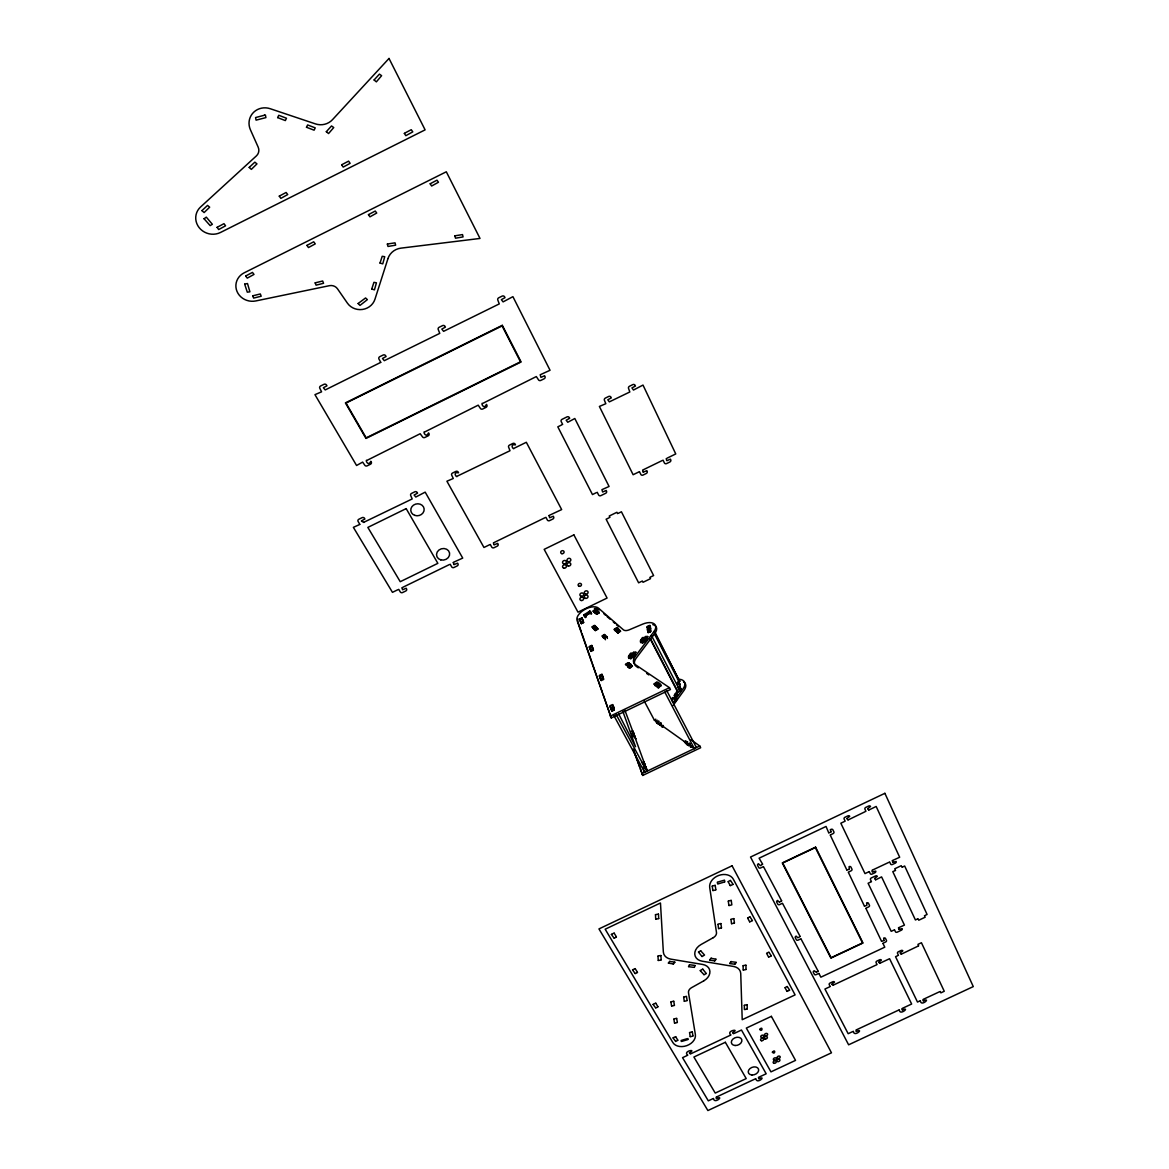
<?xml version="1.0" encoding="UTF-8"?>
<svg xmlns="http://www.w3.org/2000/svg" width="1169" height="1169" viewBox="0 0 1169 1169"><rect width="100%" height="100%" fill="white"/><g stroke="black" fill="none" stroke-linecap="round" stroke-linejoin="round"><path stroke-width="1.5" d="M611.358 934.323L614.149 933.067M650.607 629.726L650.417 631.786L648.211 632.604L647.071 626.949L648.547 629.448M614.207 933.242L616.384 936.822M616.428 937.056L614.12 938.283M728.097 881.66L730.45 880.315M730.157 885.503L728.258 881.864M733.007 884.451L730.26 885.678M747.619 918.016L749.943 916.715M749.621 921.756L747.692 918.176M752.441 920.646L749.694 921.917M762.612 864.227L760.478 865.659L758.462 863.745A1.534 1.184 -22.3 0 0 757.614 865.455L758.71 867.559A1.534 1.184 -22.3 0 0 760.639 867.939L763.459 866.609M781.652 900.904L780.001 901.854M800.137 936.544L798.515 937.465M700.845 950.981L704.542 955.044L702.043 956.578M700.216 970.562L702.73 969.057M701.911 956.403L698.784 952.472M702.832 969.247L705.93 973.09M703.884 974.566L700.333 970.767M828.66 832.679L826.045 826.454L759.09 858.192L762.524 864.023M846.926 818.548L849.717 816.327A1.549 1.184 -25.2 0 0 847.803 815.918L845.012 817.248A1.549 1.184 -25.1 0 0 844.12 818.987L845.158 821.164M846.78 869.882L830.458 835.514M867.734 808.685L870.525 806.464A1.549 1.184 -25.9 0 0 868.625 806.055L865.82 807.384A1.549 1.184 -25.8 0 0 864.928 809.123L865.951 811.315M864.373 906.033L848.519 872.659M872.264 871.679L872.001 870.306M874.587 878.489L877.32 876.37A1.505 1.14 -25 0 0 875.464 875.99L871.358 877.919A1.505 1.14 -24.9 0 0 870.481 879.599L871.475 881.674M892.385 860.559L899.677 857.242L876.165 806.464L868.801 810.044M892.648 862.05L892.4 860.676M895.483 870.496L892.78 871.621L915.415 919.959L917.387 919.024M643.052 471.852L642.629 470.099M361.469 520.892L364.903 518.992L364.494 518.291A1.812 1.593 -7.9 0 0 362.054 517.677L358.854 519.255A1.812 1.593 -7.8 0 0 358.094 521.432L359.774 524.253M666.637 460.352L666.228 458.584M712.199 886.073L715.18 885.298M712.842 890.427L712.257 886.248M715.209 885.488L715.823 889.653M715.837 889.901L712.929 890.617M728.243 901.08L731.195 900.32M728.871 905.376L728.331 901.284M731.239 900.51L731.838 904.835L729.003 905.61M632.517 969.817L635.249 968.59M635.308 968.867L637.426 972.228M637.485 972.52L635.205 973.675M653.076 1004.317L655.78 1003.104M655.853 1003.323L657.884 1006.641M359.804 524.457L353.374 527.336L392.463 592.347L397.928 589.687M657.957 1006.86L655.692 1008.058M363.793 522.47L361.513 521.111M594.217 629.521L592.961 626.789M594.816 625.663L596.058 628.074M766.572 953.319L768.866 952.077M768.515 956.943L766.689 953.553M771.292 955.921L768.647 957.177M784.998 987.659L787.248 986.431M786.883 991.18L785.144 987.893M789.616 990.201L787.058 991.414M816.488 972.287L814.165 970.767A1.476 1.081 -22.4 0 0 813.346 972.36L814.34 974.288A1.476 1.081 -22.4 0 0 816.167 974.625L818.87 973.353M818.081 971.249L816.503 972.067M831.89 984.123L834.534 982.135A1.461 1.067 -22.7 0 0 832.708 981.814L830.063 983.056A1.461 1.067 -22.6 0 0 829.23 984.619L830.224 986.548M615.435 629.127L616.896 632.005M655.444 914.64L658.439 914.07M655.707 919.024L655.488 914.816M658.468 914.246L658.702 918.454M658.731 918.644L655.751 919.214M881.455 941.118L866.068 908.737M878.752 962.131L881.411 960.144A1.461 1.067 -24 0 0 879.614 959.807L876.955 961.05A1.461 1.067 -23.9 0 0 876.092 962.628L877.057 964.586M883.983 940.534L881.572 941.337M898.523 927.762L904.441 925.117L881.587 876.896L875.669 879.833M898.786 929.18L898.537 927.894M900.174 952.867L902.833 950.865A1.476 1.067 -24.5 0 0 901.051 950.529L898.391 951.771A1.476 1.067 -24.5 0 0 897.514 953.363L898.464 955.321M717.912 924.226L720.849 923.495M718.54 928.464L718.044 924.489M720.878 923.7L721.478 927.718M721.507 927.938L718.599 928.668M730.888 919.302L733.825 918.571M731.502 923.554L730.99 919.55M733.854 918.79L734.424 922.809M734.453 923.028L731.575 923.773M549.021 515.485L561.661 509.582L526.328 442.277L514.228 448.209C513.542 450.679 509.099 443.372 515.514 444.863L515.134 444.147A1.797 1.622 -18.5 0 0 512.767 443.504L509.538 445.082A1.797 1.622 -18.2 0 0 508.676 447.318L510.005 450.723L457.342 476.104C456.743 478.603 452.067 471.399 458.569 472.787L458.19 472.086A1.797 1.607 -14.1 0 0 455.793 471.443L452.564 473.021A1.797 1.607 -13.8 0 0 451.745 475.228L453.28 478.486L446.909 481.219L483.966 547.472L489.475 544.798M673.066 1037.809L675.697 1036.625M675.784 1036.888L677.742 1040.074M677.83 1040.293L675.609 1041.477M689.374 1052.801C697.761 1048.564 682.155 1050.858 687.796 1055.198M732.554 1032.548C741 1028.311 725.408 1030.561 730.946 1034.96M673.607 697.703L671.868 700.596M687.474 744.054L688.541 745.603M684.391 741.862L685.838 740.649M549.532 517.37L549.05 515.734M658.045 687.883L657.256 685.838L654.158 684.172M656.642 682.433L657.475 684.391M657.957 956.023L660.894 955.453M654.012 683.967L656.554 682.155M658.22 960.29L658.015 956.257M660.923 955.687L661.143 959.72M661.186 959.939L658.293 960.538M856.219 1031.219L855.956 1030.05M902.19 1009.738L901.942 1008.555M923.203 1000.679L922.969 999.48M670.874 1001.891L673.724 1001.161M743.046 965.682L745.895 965.097M671.561 1005.924L670.948 1002.125M673.782 1001.38L674.411 1005.194M674.469 1005.413L671.649 1006.158M743.177 969.875L743.119 965.93M745.939 965.346L746.027 969.291M746.07 969.539L743.25 970.109M673.812 1019.017L676.646 1018.301M683.587 997.069L686.437 996.339M674.484 1023.007L673.914 1019.28M676.69 1018.55L677.319 1022.29M684.26 1001.102L683.69 997.332M686.481 996.602L687.109 1000.386M677.362 1022.539L674.571 1023.24M687.153 1000.635L684.318 1001.336M744.273 1005.238L747.093 1004.653M744.405 1009.315L744.346 1005.486M747.152 1004.872L747.225 1008.745M747.225 1009.037L744.536 1009.592M689.491 1032.548L692.282 1031.818M690.148 1036.479L689.608 1032.811M692.34 1032.081L692.925 1035.749M692.954 1036.07L690.265 1036.757M645.2 765.563L643.549 766.469M643.987 762.217L644.703 764.19M634.825 735.988L635.351 737.581M633.642 732.861L632.75 731.063M633.861 734.322L646.764 769.786M493.917 544.462L493.391 542.869M611.051 709.32L610.057 706.456L611.489 708.984L613.827 707.917L614.236 710.08L611.986 711.161L610.233 706.134M612.761 704.775L613.813 707.815M603.131 677.538L600.428 678.897L601.261 680.519L603.452 679.467L602.868 677.786L603.599 679.116M600.252 678.678L599.595 675.74M602.035 674.44L603.029 677.304M453.28 562.377L462.719 558.095L425.18 492.134L415.799 497.03L414.118 495.013L417.552 493.172L417.158 492.456A1.797 1.607 -11.2 0 0 414.747 491.842L411.532 493.42A1.797 1.607 -11 0 0 410.743 495.612L412.189 498.944L363.778 522.295M716.378 1098.319L716.042 1097.223M758.754 1078.519L758.433 1077.409M668.259 963.11L669.764 961.269M674.834 962.306L673.329 964.147M658.629 723.509L659.696 725.058M655.692 721.419L657.212 720.177M688.57 966.485L689.389 964.717M694.284 967.421L695.102 965.667M709.641 959.983L711.147 958.112M716.159 959.164L714.654 961.035M729.704 963.344L731.195 961.459M736.192 962.54L734.731 964.454M616.94 627.797L619.818 631.567M616.764 631.304L617.729 633.013M619.38 629.886L617.247 631.406L618.591 632.546L620.534 631.231L617.437 627.636L618.211 629.536M614.339 629.17L616.823 627.563M604.358 638.186L605.484 639.75M606.959 636.798L604.578 634.635M633.174 657.899L630.953 656.423M453.864 564.232L453.309 562.684M601.962 636.038L604.446 634.431M628.352 666.462L629.463 668.083L628.352 667.338L630.719 666.228M630.953 664.942L628.878 666.578L630.5 667.645L632.4 666.198L628.776 662.706L628.98 663.612M625.43 664.474L627.885 662.735M594.203 629.112L595.328 630.661M647.699 630.617L647.728 626.584L648.517 628.411M591.865 645.566L593.457 650.11M592.902 648.517L593.209 650.344L591.061 651.381L589.468 646.837M402.428 589.293L401.844 587.773M582.118 618.153L582.849 620.038M583.156 620.885L583.448 622.639L581.358 623.647L579.839 619.307M643.213 642.015L642.848 641.197M680.738 688.293L680.928 690.908L679.437 691.449M595.313 627.461L594.437 625.634M596.731 627.811L594.67 629.214L595.971 630.339L597.9 629.039L594.919 625.503M591.879 626.979L594.32 625.415M595.635 612.746L596.877 614.309M598.163 611.416L599.273 612.688L597.374 613.973L595.81 612.98M593.311 610.715L595.722 609.166M595.825 609.414L597.067 610.759M647.378 626.379L649.891 625.327M648.298 628.162L650.534 627.212M634.811 736.002L632.955 736.996M642.833 641.226L644.762 640.948M630.5 656.116L632.341 653.734A1.593 1.008 -85 0 1 633.773 653.836L634.782 655.78M633.481 652.185L635.863 652.097M634.416 653.982L635.41 653.763M633.013 656.291L630.632 656.35M635.965 652.39L632.882 656.028M649.949 638.435L677.845 692.355L675.857 695.087L674.469 694.941M677.289 693.597L674.352 697.192L675.244 698.916M673.198 702.379L683.193 688.585A12.274 7.014 -27.3 0 0 677.465 679.277M673.958 702.511A1.549 0.95 -84.1 0 0 674.951 702.174L675.916 700.859M676.296 700.333L676.486 700.07A1.549 0.95 -84.1 0 0 676.851 698.521M672.979 705.638L684.084 690.294A12.274 7.014 -27.3 0 0 683.514 681.878M632.137 654.129L631.903 653.676A1.593 1.008 -85 0 0 630.471 653.559L628.864 655.692A1.593 1.008 -84.9 0 0 628.674 657.942L630.851 658.688L632.604 656.554M646.662 640.071L645.653 638.128L642.395 637.865L640.802 639.954A1.578 0.994 -85.3 0 0 640.612 642.19L642.775 642.921L644.893 640.583M644.791 640.305L647.831 636.696M633.554 655.531L635.351 653.164M646.238 638.785L645.463 636.784L642.921 640.144M642.775 642.921L642.468 642.336A1.578 0.994 -85.3 0 1 642.658 640.115L644.251 638.011A1.578 0.994 -85.4 0 1 645.653 638.128M628.98 658.527L629.799 657.46M632.312 654.158L633.598 652.463L634.533 654.245M640.919 642.775L642.409 640.802M674.455 697.484L674.557 698.872L672.584 698.463M613.667 706.704L614.207 708.969M645.361 636.506L647.728 636.418M646.296 638.289L647.027 638.084M656.671 723.041L658.965 721.419M655.078 685.618L656.452 684.566M656.51 682.564L657.519 683.237M687.664 741.95L686.378 742.958L687.591 745.281L689.754 743.426M690.309 744.039L688.658 745.325L687.986 744.185L689.345 743.133M689.082 745.807L690.251 744.887M690.324 746.859L691.931 746.085M692.238 746.655L690.645 747.093M694.298 748.584L696.183 747.108L666.798 690.718L664.854 692.209L694.298 748.584L688.146 744.039M685.955 742.651L687.255 741.657M685.575 743.309L686.744 742.403M644.177 700.976L654.406 720.236L655.794 719.169M657.183 722.208L658.688 721.054M661.172 723.713L659.798 724.78L659.126 723.655L660.558 722.559M687.635 743.849L659.579 723.903L660.967 722.837M661.479 724.283L659.959 725.218M661.084 726.051L663.071 725.408M662.224 726.87L663.378 725.978M662.253 727.25L663.174 726.534M656.54 686.539L658.468 685.063L657.942 686.7M658.761 685.443L656.963 686.817L655.502 683.675L659.331 687.27L657.665 686.13M659.024 686.671C663.174 686.218 658.878 681.045 657.562 684.902M660.953 685.18L658.629 687.957L657.986 686.729L659.974 686.086M655.897 683.763L657.826 682.287L659.491 683.412M655.692 684.391L657.826 682.287M625.59 664.708L626.409 664.138M628.118 666.988L626.803 664.226L629.068 662.823M627.008 664.898L628.907 663.466M627.008 665.731L628.308 664.752L627.519 664.05M627.183 664.255L628.761 665.336L630.734 663.948M628.001 666.914L629.536 665.76M630.5 667.645L632.078 665.614M684.61 742.081L686.378 744.054M654.567 684.055L655.546 685.867M617.86 632.897L614.12 629.58M625.941 664.591L628.513 666.286M598.017 611.577L595.474 613.228M618.138 633.013L617.51 631.903L619.512 630.661L619.906 631.406M592.99 626.803L595.065 625.605M593.121 627.49L595.036 626.189M593.209 628.396L595.123 627.168M593.151 626.905L594.422 628.045L596.336 626.745M595.606 628.469L594.057 629.536L592.347 627.095L594.378 628.907M595.606 629.36L595.401 630.515M596.804 628.557L597.315 629.214M595.971 630.339L597.593 628.469M615.449 630.749L616.896 629.77M604.49 638.391L606.799 636.959M593.881 611.971L593.253 611.285L595.167 610.028L595.985 610.744M595.825 611.343L594.407 612.293L595.342 613.111M698.39 952.048L700.757 950.792M706.324 973.514L704.03 974.771M615.552 631.143L614.85 629.273L616.94 631.114M594.276 625.81L596.672 627.505M603.409 637.894L602.459 636.141L604.855 638.274M593.457 610.949L595.795 612.585M584.617 616.706L583.696 614.967L589.907 611.066L591.66 613.725M583.696 614.967L584.515 615.888L590.74 611.986M586.18 615.727L585.26 616.297L584.325 614.573M586.487 615.522L587.423 614.952M588.343 614.368L589.877 613.404M633.452 733.021L634.153 735.096M633.671 734.483L632.02 735.272M593.735 610.861L594.451 612.673M581.914 618.299L583.711 622.463M591.602 645.799L592.551 647.568M634.562 736.222L635.834 739.042L635.585 738.223M644.952 765.958L646.895 771.262L616.165 714.522M561.865 424.844L557.818 426.831L592.464 494.56L596.424 492.631M402.618 587.393L449.378 564.583M494.18 542.489L545.105 517.662M638.669 472.028L633.116 474.731L599.39 406.447L605.82 403.7L604.446 400.353A1.812 1.622 -26.1 0 1 605.352 398.088L608.596 396.496A1.812 1.622 -26.4 0 1 610.934 397.168L611.285 397.898L607.792 399.769L609.341 401.873L629.828 391.966L628.586 388.517A1.812 1.622 -28.1 0 1 629.506 386.252L632.75 384.645A1.812 1.622 -28.3 0 1 635.088 385.317L635.439 386.062L631.947 387.903L633.466 390.051L642.994 385.069L675.755 453.937L667.017 458.204M643.418 469.704L662.253 460.528M609.166 517.75L606.126 519.226L638.625 582.82L641.591 581.373M618.386 513.264L621.426 511.774L653.603 575.557L650.622 577.004M579.707 618.927L582.045 617.86M581.607 621.747L580.555 622.186M589.337 646.442L591.762 645.346M591.309 649.394L592.931 649.263M599.449 675.317L601.933 674.206M610.072 705.696L612.658 704.556M611.898 707.099L613.17 706.485M613.623 708.312L611.343 709.408L612.074 710.664M610.276 716.129L669.472 687.679L670.436 689.52L611.27 717.956L577.033 620.418A12.479 6.546 -28.2 0 1 584.544 609.604A12.479 6.546 -28.2 0 1 598.426 608.114L623.486 629.886A6.21 3.346 -27.6 0 0 629.243 629.813L642.687 624.129A12.538 6.809 -27.4 0 1 653.968 623.691A12.538 6.809 -27.4 0 1 653.909 631.655L635.351 656.218A12.771 7.072 -27.6 0 0 635.293 664.606L669.472 687.679M630.719 731.677L632.634 730.844M631.655 733.387L633.554 732.568M641.913 762.802L643.9 761.969M642.862 764.541L644.718 763.693M644.645 768.135L646.033 767.434L647.012 769.816M641.796 773.703L699.763 745.968L700.669 747.736L642.745 775.442L633.087 749.241M844.456 821.5L840.832 823.21L865.016 873.608L868.582 871.913M865.25 811.637L848.08 819.951M830.604 832.182L828.792 832.869M830.195 834.987L833.029 833.643A1.549 1.184 -24.6 0 0 833.906 831.919L832.869 829.785A1.549 1.184 -24.6 0 0 830.969 829.391L830.268 829.712L831.305 831.846M848.679 869.415L846.867 870.072M782.47 903.228L779.694 904.543A1.52 1.14 -22.3 0 1 777.794 904.178L776.727 902.132A1.52 1.154 -22.3 0 1 777.575 900.466L779.314 902.176M848.27 872.147L851.061 870.832A1.52 1.154 -24.5 0 0 851.938 869.151L850.93 867.077A1.52 1.154 -24.5 0 0 849.059 866.682L849.366 869.078M872.688 869.97L888.966 862.298M870.788 881.996L868.099 883.267L891.202 931.342L893.847 930.1M902.658 866.96L904.674 866.01L927.09 914.465L925.117 915.4M866.244 905.566L864.505 906.238M800.94 938.795L798.193 940.081A1.49 1.111 -22.4 0 1 796.337 939.73L795.3 937.757A1.49 1.111 -22.4 0 1 796.133 936.121L797.842 937.786M865.82 908.225L868.582 906.939A1.505 1.111 -24.4 0 0 869.444 905.288L868.465 903.286A1.505 1.111 -24.4 0 0 866.624 902.906L866.93 905.244M882.873 943.281L885.591 942.009A1.476 1.081 -24.3 0 0 886.453 940.402L885.503 938.459A1.476 1.081 -24.3 0 0 883.691 938.108L883.969 940.373M829.566 986.87L824.934 989.032L848.168 1033.703L852.712 1031.569M833.541 984.999L876.399 964.893M880.374 963.022L889.58 958.712L911.645 1004.025L902.6 1008.248M897.807 955.643L895.542 956.695L917.49 1002.052L919.711 1001.015M918.001 946.159L901.241 954.182M687.138 1055.519L682.55 1057.667L708.312 1100.833L712.827 1098.728M691.069 1053.664L730.289 1035.266M734.234 1033.425L741.467 1030.021L766.177 1073.785L759.076 1077.102M856.614 1029.743L898.698 1010.074M923.612 999.188L939.54 991.736M716.685 1096.917L755.203 1078.914M650.315 629.974L647.889 630.836M590.477 649.803L591.061 651.381M624.831 710.138L633.773 734.03M644.996 765.111L645.726 767.185L644.28 764M647.012 627.256L649.35 626.146L650.753 628.644M647.538 627.519L649.759 626.716M650.519 626.979L648.59 627.695L648.737 629.55M647.231 629.945L649.438 629.127L649.219 626.438M648.737 629.448L650.519 628.79M649.336 631.026L650.563 630.5L650.972 631.318M647.904 632.02L650.417 631.786M677.45 682.375L679.072 681.79L654.392 633.861M677.465 682.623L679.101 682.038M677.625 684.172L679.247 683.587M677.669 684.639L679.7 683.85M678.838 686.904L679.876 686.554L677.932 687.387M677.976 687.84L679.467 686.846L680.168 687.942L678.531 688.541M678.824 689.096L681.001 688.409M680.636 690.353L677.772 691.434L651.104 639.867M680.3 688.03L679.773 686.305M681.775 1040.278L687.211 1038.671M682.038 1041.316L687.474 1039.709M718.029 882.01L723.728 880.345M718.424 883.779L724.137 882.113M655.926 721.653L657.153 723.246M606.843 636.564L607.412 638.435M650.505 629.506L649.935 625.78M659.637 684.23L658.688 684.026M644.455 640.831L642.526 640.67M758.944 1078.812C767.142 1074.969 756.781 1085.08 755.846 1078.607M878.956 962.394L879.716 963.344M674.002 697.718L672.57 697.572M689.549 1053.064L690.411 1053.97M789.528 989.968L787.511 986.914M923.349 1000.942C931.649 997.025 920.938 1007.4 920.354 1000.708M874.763 878.708L875.581 879.731M892.824 862.284L896.126 861.48A1.52 1.14 -25.6 0 1 895.235 863.16L892.488 864.446A1.52 1.14 -25.6 0 1 890.632 864.066L889.653 861.962M645.887 639.881L647.056 639.969M640.802 639.954L642.658 640.115M640.612 642.19L642.468 642.336M630.471 653.559L633.773 653.836M628.864 655.692L630.734 655.867A1.593 1.008 -84.9 0 0 630.544 658.103L630.851 658.688M628.674 657.942L630.544 658.103M676.223 692.18L677.845 692.355M675.784 693.159L677.172 693.29M676.676 694.868L677.494 694.956M674.089 695.467L675.477 695.613L676.296 697.177M672.175 698.098L673.563 698.244M666.9 460.718L670.407 459.139L670.743 459.841A1.768 1.549 -27.3 0 1 669.822 462.003L666.651 463.552A1.768 1.549 -27.1 0 1 664.387 462.924L663.042 460.133M673.914 702.058L674.951 702.174M615.464 628.951L618.591 632.546M600.369 678.897L599.376 676.062M900.32 953.1L901.124 954.079M611.051 709.451L611.986 711.161M669.764 961.459L674.834 962.102M690.075 964.834L695.102 965.448M668.946 963.227L673.329 963.957M693.597 967.318L688.57 966.705M711.147 958.332L715.472 959.062M731.209 961.707L736.163 962.292M714.639 960.816L709.656 960.217M734.673 964.177L729.719 963.592M856.38 1031.482C864.753 1027.668 853.969 1037.882 853.355 1031.263M832.065 984.371L832.869 985.306M818.008 970.957L801.189 939.291M771.204 955.716L769.129 952.574M800.049 936.325L782.733 903.739M872.381 871.884L875.742 871.095A1.52 1.14 -25 0 1 874.865 872.775L872.118 874.061A1.52 1.14 -24.9 0 1 870.262 873.681L869.268 871.592M402.604 589.775L406.154 588.241L406.549 588.898A1.753 1.52 -10.8 0 1 405.775 590.988L402.647 592.508A1.753 1.52 -10.6 0 1 400.295 591.952L398.717 589.308M494.092 544.9L497.658 543.366L498.038 544.038A1.753 1.534 -16 0 1 497.22 546.157L494.078 547.691A1.753 1.534 -15.8 0 1 491.754 547.107L490.249 544.403M732.7 1032.797L733.577 1033.732M902.322 1009.987C910.914 1006.275 899.458 1016.402 899.341 1009.768M752.368 920.485L750.206 917.227M781.579 900.714L763.737 867.135M898.932 929.413L902.176 928.624A1.476 1.081 -24.8 0 1 901.299 930.232L897.281 932.131A1.476 1.081 -24.7 0 1 895.469 931.781L894.519 929.779M867.822 808.86L868.742 809.985M716.48 1098.582C724.985 1094.812 714.215 1104.822 713.47 1098.422M847.043 818.738L847.949 819.834M673.154 1038.028L675.331 1041.009M632.634 970.022L634.913 973.192M549.678 517.765L553.288 516.245L553.638 516.932A1.753 1.534 -19.5 0 1 552.791 519.065L549.635 520.6A1.753 1.534 -19.3 0 1 547.34 520L545.894 517.268M643.213 472.159L646.822 470.639L647.158 471.326A1.768 1.549 -25.7 0 1 646.252 473.489L643.096 475.038A1.768 1.549 -25.5 0 1 640.831 474.424L639.458 471.633M732.948 884.188L730.727 880.827M590.856 612.863L589.907 611.066M453.981 564.656L457.59 563.151L457.97 563.823A1.753 1.534 -13.6 0 1 457.167 565.928L454.04 567.462A1.753 1.52 -13.4 0 1 451.702 566.877L450.167 564.203M636.243 666.403L638.318 667.82M646.72 673.49L648.824 674.922M630.807 665.132L632.4 666.198M659.915 684.859L661.274 685.779M690.996 739.787L699.763 745.968M654.406 720.236L658.775 723.333M657.621 723.582L658.425 724.152L657.577 722.486M686.714 744.288L688.044 745.237M628.761 665.336L630.179 667.046M653.164 1004.507L655.414 1007.59M611.445 934.499L613.813 937.772M603.949 613.857L605.498 615.201M607.047 616.545L610.16 619.263M613.287 621.981L614.865 623.355M616.443 624.728L618.021 626.102M620.534 631.231L619.468 630.617M593.267 611.299L594.1 612.03M595.591 613.345L596.731 614.324M597.9 629.039L596.877 628.425M594.889 627.271L595.635 627.928M594.422 628.045L595.664 629.77M581.665 618.474L583.068 620.9M599.405 675.989L600.822 678.502M601.597 674.937L603.248 677.888M596.132 613.067L598.309 612.147L598.747 612.965M613.696 708.356L614.324 709.583M613.988 708.356L612.278 705.404L614.236 710.08M633.013 732.788L634.168 734.921M633.481 734.074L634.402 735.783M603.452 679.467L601.567 674.995M600.998 679.423L601.407 680.168M592.8 648.474L591.47 646.077L593.209 650.344M590.666 649.511L589.278 647.027L590.155 649.613M590.36 649.379L591.309 651.148M583.448 622.639L581.68 618.533M580.452 620.9L579.619 619.453L580.467 621.908M580.686 621.747L581.621 623.472M585.158 615.493L586.093 617.217M584.515 615.888L585.45 617.627M590.097 612.395L591.032 614.134M603.876 638.099L603.175 636.769L605.104 635.454L605.82 636.784M589.264 611.475L590.199 613.214M596.307 627.621L597.242 629.36M597.374 613.973L594.378 610.481L595.781 613.506M604.402 634.825L605.337 636.594M631.508 666.476L631.114 665.716L629.214 667.148L629.696 668.054M599.273 612.688L596.248 609.195L596.906 610.788M630.909 656.978L631.304 657.738M819.118 973.835L820.872 977.182L884.772 947.182L883.121 943.778M644.265 638.873L643.798 637.982A1.578 0.994 -85.4 0 0 642.395 637.865M644.674 641.416L645.069 642.161M676.793 693.816L677.684 695.54M674.951 693.626L675.843 695.35M654.012 631.45L679.773 681.542L654.728 631.698M679.145 682.491L680.022 684.201M679.291 684.04L679.949 685.326M651.513 635.556L679.949 690.645L679.613 687.255M562.669 424.449L561.193 421.556A1.797 1.622 -22.5 0 1 562.084 419.32L566.936 416.924A1.797 1.622 -22.9 0 1 569.303 417.581L569.668 418.312L566.176 420.226L567.769 422.272L574.812 418.502L609.078 486.465L601.933 489.665L602.634 492.017L606.17 490.454L606.521 491.155A1.753 1.549 -23 0 1 605.63 493.303L600.895 495.612A1.753 1.549 -22.7 0 1 598.616 494.998L597.213 492.251M609.94 517.37L609.254 516.011L616.911 512.285L617.597 513.644M642.365 581.008L643.023 582.294L650.505 578.67L649.847 577.369M650.125 631.202L649.438 629.127M918.673 945.853L917.972 944.362L921.435 942.74L944.26 991.268L940.87 992.861L940.197 991.429M895.469 870.35L894.738 868.786L901.241 865.703L901.971 867.281M918.06 918.717L918.776 920.222L925.147 917.227L924.445 915.707M581.095 622.595L581.358 623.647M622.609 710.708L635.541 746.728L618.62 713.864M642.892 767.317L643.564 769.187M643.783 769.816L644.689 772.314L613.9 715.618M633.452 749.358L637.47 760.654M638.055 762.276L639.794 767.185M640.378 768.822L642.745 775.442M602.503 675.784L603.511 678.648M600.676 678.838L601.261 680.519M581.358 631.888L577.968 622.142A12.464 6.561 -28.2 0 1 578.114 618.986M581.855 633.291L583.813 638.946M584.31 640.378L591.879 662.151M592.391 663.641L602.43 692.501M602.97 694.065L611.27 717.956M681.074 1040.483L681.337 1041.521M687.913 1038.467L688.176 1039.504M717.284 882.23L717.693 883.998M724.473 880.14L724.868 881.908M679.072 681.79L679.525 686.335M648.064 630.807L648.211 632.604M594.422 608.523A12.464 6.561 -28.2 0 1 599.346 609.867M652.784 624.611A12.523 6.809 -27.4 0 1 654.83 633.452L636.287 658.015A12.771 7.072 -27.6 0 0 635.454 665.731M678.341 680.986A12.274 7.014 -27.3 0 1 679.861 680.957M264.472 115.22L255.573 117.558L256.084 120.144L265.918 117.601L265.392 114.971L264.472 115.176M371.742 289.064L374.445 289.854L376.433 282.81L373.934 282.328L371.742 289.064M380.729 362.302L378.961 359.058A1.885 1.739 -7.5 0 1 379.779 356.691L383.125 355.04A1.885 1.739 -7.8 0 1 385.638 355.756L386.077 356.516L382.482 358.474L384.294 360.68L439.763 333.37L438.302 329.673A1.87 1.753 -13.9 0 1 439.149 327.291L442.51 325.64A1.87 1.753 -14.3 0 1 445.009 326.356L445.418 327.13L441.824 329.088L443.592 331.338L499.265 303.911L497.862 300.185A1.885 1.768 -21.6 0 1 498.754 297.788L502.115 296.122A1.885 1.768 -22.1 0 1 504.599 296.853L504.993 297.642L501.369 299.673L503.094 301.88L512.913 296.663L550.044 370.281L540.195 374.767L540.94 377.382L544.608 375.746L544.988 376.491A1.827 1.666 -22.5 0 1 544.096 378.8L540.823 380.407A1.827 1.666 -22.2 0 1 538.427 379.735L536.323 376.564L482.841 403.349C480.313 402.209 483.849 410.597 486.479 404.357L486.874 405.102A1.827 1.666 -17 0 1 486.026 407.367L482.753 408.989A1.827 1.666 -16.8 0 1 480.327 408.317L478.223 405.161L424.888 431.872C422.345 430.703 425.969 439.018 428.555 432.866L428.965 433.597A1.827 1.651 -12.1 0 1 428.146 435.847L424.888 437.454A1.827 1.651 -11.8 0 1 422.447 436.797L420.182 433.728L367.139 460.294C364.596 459.11 368.323 467.395 370.836 461.258L371.26 461.989A1.827 1.651 -7.8 0 1 370.471 464.225L367.227 465.817A1.827 1.637 -7.6 0 1 364.757 465.174L362.638 462.091L356.574 465.496L314.958 394.654L321.577 391.82L319.838 388.327A1.885 1.724 -2.7 0 1 320.613 385.989L323.945 384.338A1.885 1.724 -2.9 0 1 326.502 385.039L326.94 385.799L323.375 387.743L325.216 389.935L380.729 362.405M380.027 263.054L382.745 263.858L384.733 256.712L382.205 256.289L380.027 263.025M204.064 218.749L210.157 225.617L212.363 224.287L206.299 217.142L204.064 218.749M404.342 133.427L405.833 135.677L412.774 131.863L411.254 129.701L404.357 133.324M374.124 80.003L376.36 81.859L381.605 75.693L379.428 74.115L374.124 79.93M454.902 235.89L455.486 238.198L463.07 236.912L462.515 234.589L454.902 235.831M430.177 183.84L431.639 186.017L438.463 182.247L436.987 180.172L430.192 183.738M252.694 295.83L253.629 298.095L261.184 296.225L260.322 293.96L252.694 295.83M217.098 227.341L218.676 229.548L225.559 225.807L223.98 223.674L217.098 227.341M315.162 282.883L316.054 285.163L323.565 283.293L322.673 281.013L315.177 282.854M245.68 276.016L247.258 278.134L253.994 274.423L252.475 272.406L245.695 275.986M358.138 303.545L359.979 305.416L367.373 299.629L365.576 297.963L358.152 303.487M277.637 117.616L285.338 120.582L286.478 118.244L278.777 115.278L277.652 117.543M279.274 196.144L280.852 198.365L287.72 194.551L286.113 192.476L279.274 196.114M306.483 127.26L314.096 130.183L315.235 127.874L307.622 124.937L306.483 127.26M201.945 210.654L204.122 212.568L209.66 207.176L207.556 205.423L201.959 210.581M306.95 245.388L308.455 247.55L315.265 243.883L313.701 241.793L306.95 245.388M249.202 167.43L251.35 169.388L256.961 163.894L254.857 162.155L249.202 167.43M341.684 164.829L343.189 167.094L350.13 163.324L348.596 161.132L341.699 164.756M387.348 244.116L387.991 246.454L395.633 245.169L395.034 242.845L387.377 244.014M759.704 1029.421C762.495 1032.958 763.05 1025.315 759.704 1029.421M244.686 284.169L247.302 292.177L249.903 291.812L247.507 283.541L244.686 284.125M326.312 131.702L328.562 133.544L333.75 127.553L331.528 125.96L326.312 131.702M772.388 1052.188C774.974 1055.622 775.997 1048.228 772.402 1052.071M368.454 214.658L369.945 216.835L376.725 213.05L375.264 211.034L368.454 214.628M387.962 258.583L374.957 299.235A15.343 14.452 -3.7 0 1 362.419 309.464A15.343 14.452 -3.7 0 1 347.398 303.122L337.505 288.816A7.715 7.262 -0.1 0 0 329.38 285.689L255.865 300.93A16.205 15.095 8.3 0 1 236.986 291.388A16.205 15.095 8.3 0 1 244.189 272.815L446.31 171.785L480.006 238.447L400.909 248.149A15.358 14.627 -9 0 0 387.962 258.583M389.014 58.45L332.493 119.662A16.337 15.913 28.3 0 1 315.455 123.899L270.229 108.717A16.498 15.825 27.4 0 0 250.414 129.759L258.174 147.148A8.212 7.832 23.6 0 1 256.406 155.886L200.557 207.001A16.687 15.635 17.2 0 0 199.11 227.575A16.687 15.635 17.2 0 0 220.503 232.47L425.107 129.861L389.014 58.45M713.338 937.626L701.035 944.523A12.041 9.031 -20 0 0 694.766 954.152A12.041 9.031 -20 0 0 702.131 961.196L733.548 966.456A11.895 8.841 -20.4 0 1 740.737 973.529L742.213 1019.704L795.095 994.892L733.343 879.22A12.64 9.688 -21 0 0 718.891 875.391A12.64 9.688 -21 0 0 709.715 887.549L716.48 932.453A6.05 4.574 -20.3 0 1 713.338 937.626M703.694 980.893L691.551 987.673A5.947 4.413 -19.4 0 0 688.497 992.686L695.365 1034.55A12.055 8.811 -18.8 0 1 686.714 1045.67A12.055 8.811 -18.8 0 1 672.847 1042.514L605.177 929.209L660.47 902.994L663.334 951.931A12.099 9.118 -19.2 0 0 670.86 959.15L702.613 964.44A11.953 8.928 -19.6 0 1 709.919 971.395A11.953 8.928 -19.6 0 1 703.694 980.893M502.319 325.318L345.396 402.881L365.97 438.433L521.111 361.981L502.319 325.318M502.086 325.917L346.024 403.057L366.175 437.864L520.497 361.805L502.086 325.917M406.169 508.617L367.855 527.409L400.236 581.694L437.849 563.341L406.169 508.617M573.891 534.891L544.169 549.357L577.983 612.161L607.076 598.06L573.891 534.891M732.072 865.791L598.952 928.917L707.888 1110.55L831.48 1052.816L732.072 865.791M884.889 793.313L750.527 857.038L848.621 1044.808L973.28 986.592L884.889 793.313M815.582 847.13L782.266 862.912L830.896 958.112L863 943.018L815.582 847.13M815.363 847.569L782.748 863.014L831.115 957.703L862.547 942.93L815.363 847.569M771.365 1016.343L746.333 1028.077L770.956 1071.871L795.534 1060.385L771.365 1016.343M725.35 1042.28L693.904 1057.024L715.238 1093.073L746.217 1078.592L725.35 1042.28M751.959 1074.983A5.377 3.843 -20.2 0 0 758.535 1069.167A5.377 3.843 -20.2 0 0 749.87 1068.656A5.377 3.843 -20.2 0 0 751.959 1074.983M735.111 1045.51A5.45 3.945 -20 0 0 741.76 1039.592A5.45 3.945 -20 0 0 732.963 1039.022A5.45 3.945 -20 0 0 735.111 1045.51M761.589 1040.746A1.637 1.184 -20.6 0 0 763.664 1039.022A1.637 1.184 -20.6 0 0 761.077 1038.773A1.637 1.184 -20.6 0 0 761.589 1040.746M777.882 1061.584A1.607 1.154 -20.8 0 0 779.928 1059.888A1.607 1.154 -20.8 0 0 777.37 1059.64A1.607 1.154 -20.8 0 0 777.882 1061.584M774.419 1060.254A1.622 1.154 -20.7 0 0 776.464 1058.544A1.622 1.154 -20.7 0 0 773.907 1058.296A1.622 1.154 -20.7 0 0 774.419 1060.254M765.3 1039.007A1.637 1.184 -20.7 0 0 767.375 1037.283A1.637 1.184 -20.7 0 0 764.789 1037.035A1.637 1.184 -20.7 0 0 765.3 1039.007M765.549 1035.88A1.637 1.184 -20.7 0 0 767.624 1034.156A1.637 1.184 -20.7 0 0 765.037 1033.893A1.637 1.184 -20.7 0 0 765.549 1035.88M774.199 1063.308A1.607 1.154 -20.7 0 0 776.245 1061.613A1.607 1.154 -20.7 0 0 773.688 1061.364A1.607 1.154 -20.7 0 0 774.199 1063.308M778.13 1058.515A1.622 1.154 -20.8 0 0 780.191 1056.805A1.622 1.154 -20.8 0 0 777.633 1056.557A1.622 1.154 -20.8 0 0 778.13 1058.515M761.793 1037.634A1.637 1.184 -20.6 0 0 763.868 1035.909A1.637 1.184 -20.6 0 0 761.282 1035.646A1.637 1.184 -20.6 0 0 761.793 1037.634M440.815 559.878A6.619 5.772 -12.9 0 0 449.568 552.981A6.619 5.772 -12.9 0 0 438.872 550.073A6.619 5.772 -12.9 0 0 440.815 559.878M414.747 515.368A6.722 5.962 -11.3 0 0 424.128 508.866A6.722 5.962 -11.3 0 0 413.519 505.11A6.722 5.962 -11.3 0 0 414.747 515.368M561.924 553.682A1.739 1.505 -19.5 0 0 564.057 551.68A1.739 1.505 -19.5 0 0 561.208 551.183A1.739 1.505 -19.5 0 0 561.924 553.682M563.94 568.192A1.943 1.68 -19.4 0 0 566.337 565.942A1.943 1.68 -19.4 0 0 563.137 565.387A1.943 1.68 -19.4 0 0 563.94 568.192M585.596 598.396A1.929 1.637 -19.9 0 0 587.978 596.19A1.929 1.637 -19.9 0 0 584.821 595.664A1.929 1.637 -19.9 0 0 585.596 598.396M581.256 596.278A1.929 1.651 -19.8 0 0 583.638 594.071A1.929 1.651 -19.8 0 0 580.482 593.531A1.929 1.651 -19.8 0 0 581.256 596.278M568.353 566.044A1.943 1.68 -19.6 0 0 570.75 563.809A1.943 1.68 -19.6 0 0 567.564 563.253A1.943 1.68 -19.6 0 0 568.353 566.044M568.397 561.704A1.943 1.68 -19.7 0 0 570.793 559.454A1.943 1.68 -19.7 0 0 567.593 558.899A1.943 1.68 -19.7 0 0 568.397 561.704M579.327 586.327A1.71 1.476 -19.8 0 0 581.431 584.354A1.71 1.476 -19.8 0 0 578.626 583.872A1.71 1.476 -19.8 0 0 579.327 586.327M581.241 600.515A1.929 1.637 -19.7 0 0 583.609 598.309A1.929 1.637 -19.7 0 0 580.467 597.783A1.929 1.637 -19.7 0 0 581.241 600.515M585.669 594.144A1.929 1.651 -20 0 0 588.036 591.938A1.929 1.651 -20 0 0 584.895 591.397A1.929 1.651 -20 0 0 585.669 594.144M563.94 563.867A1.943 1.68 -19.4 0 0 566.337 561.617A1.943 1.68 -19.4 0 0 563.137 561.062A1.943 1.68 -19.4 0 0 563.94 563.867"/></g></svg>
